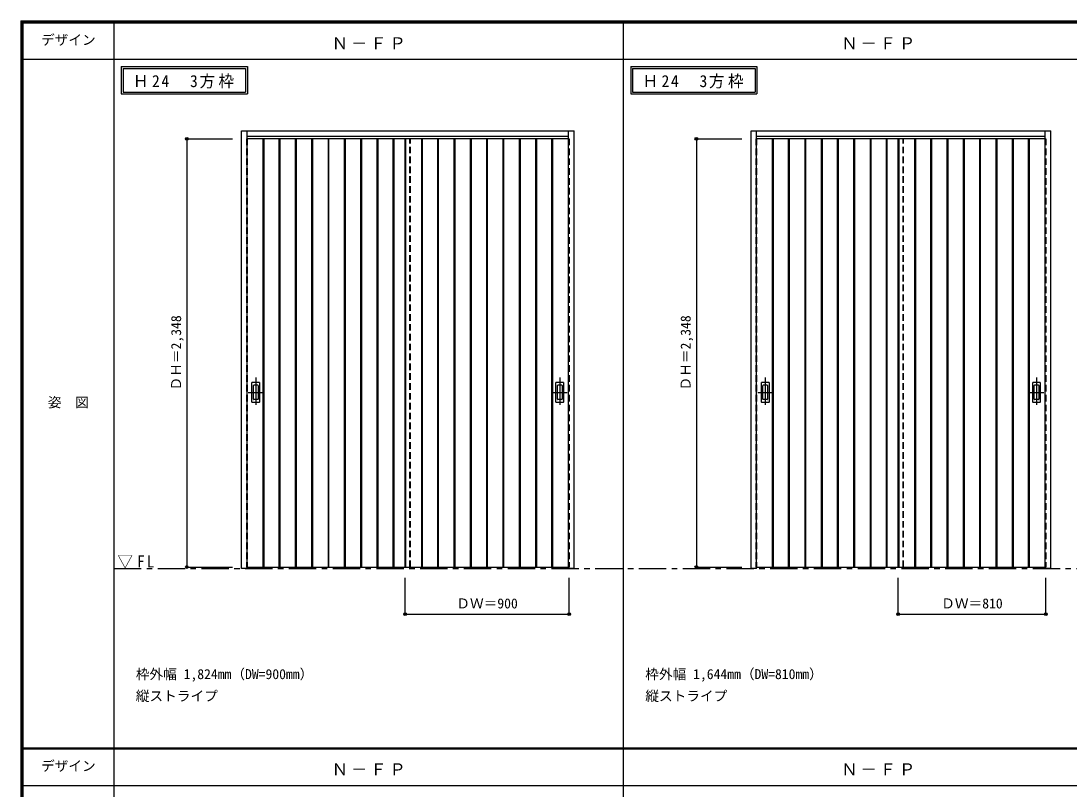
# Model space of a CAD drawing. Units: millimetres, scale not verified. Extents: x -6000 to 5700, y -4307 to 4260.
# Drawn here: x -6000 to -250, y -36 to 4175 of the extents above; entities that cross this region are included whole.
import ezdxf
from ezdxf.enums import TextEntityAlignment as Align

# ---------------------------------------------------------------- set-up
doc = ezdxf.new("R2010")
doc.units = ezdxf.units.MM
doc.header["$LTSCALE"] = 30
doc.header["$PDMODE"] = 32
doc.header["$PDSIZE"] = 15
doc.linetypes.add('CHAIN1', pattern=[8, 5, -1, 1, -1])
doc.linetypes.add('DASHED1', pattern=[1.8, 1.2, -0.6])
for name, color, linetype in [('0-1_通り芯', 4, 'CHAIN1'), ('0-2_扉', 4, 'DASHED1'), ('0-3_仕上げ', 7, 'Continuous'), ('0-4_枠', 3, 'Continuous'), ('0-6_引手', 3, 'Continuous'), ('0-A_文字', 7, 'Continuous'), ('0-B_寸法', 4, 'Continuous'), ('F-1_枠', 6, 'Continuous'), ('F-A_文字', 7, 'Continuous')]:
    doc.layers.add(name, color=color, linetype=linetype)
doc.styles.add('ＭＳ ゴシック', font='')
doc.styles.get('ＭＳ ゴシック').set_extended_font_data('MS Gothic')

msp = doc.modelspace()

# ---------------------------------------------------------------- linework, layer by layer
at = {"layer": '0-1_通り芯'}
for p, q in [((-4712, 2220), (-4712, 2058)), ((-3044, 2220), (-3044, 2058)), ((-1917, 2220), (-1917, 2058)), ((-429, 2220), (-429, 2058)), ((-4753, 2139), (-4671, 2139)), ((-3085, 2139), (-3003, 2139)), ((-1958, 2139), (-1876, 2139)), ((-470, 2139), (-388, 2139))]:
    msp.add_line(p, q, dxfattribs=at)
at = {"layer": '0-1_通り芯', "color": 7}
msp.add_line((-5490, 1173), (5690, 1173), dxfattribs=at)
at = {"layer": '0-2_扉'}
for p, q in [((-4763, 3529.5), (-4763, 1181.5)), ((-4760, 3529.5), (-4763, 3529.5)), ((-3863, 1181.5), (-3863, 3529.5)), ((-2996, 3529.5), (-2993, 3529.5)), ((-2993, 3529.5), (-2993, 1181.5)), ((-1968, 3529.5), (-1968, 1181.5)), ((-1965, 3529.5), (-1968, 3529.5)), ((-1158, 1181.5), (-1158, 3529.5)), ((-381, 3529.5), (-378, 3529.5)), ((-378, 3529.5), (-378, 1181.5)), ((-4763, 1181.5), (-4760, 1181.5)), ((-2993, 1181.5), (-2996, 1181.5)), ((-1968, 1181.5), (-1965, 1181.5)), ((-378, 1181.5), (-381, 1181.5))]:
    msp.add_line(p, q, dxfattribs=at)
at = {"layer": '0-2_扉', "color": 3, "linetype": 'Continuous'}
for p, q in [((-2996, 3529.5), (-4760, 3529.5)), ((-3893, 1181.5), (-3893, 3529.5)), ((-381, 3529.5), (-1965, 3529.5)), ((-1188, 1181.5), (-1188, 3529.5)), ((-4760, 1181.5), (-2996, 1181.5)), ((-1965, 1181.5), (-381, 1181.5))]:
    msp.add_line(p, q, dxfattribs=at)
at = {"layer": '0-3_仕上げ', "color": 3, "linetype": 'DASHED1'}
for p, q in [((-4760, 3529.5), (-4760, 1181.5)), ((-3866, 1181.5), (-3866, 3529.5)), ((-2996, 1181.5), (-2996, 3529.5)), ((-1965, 3529.5), (-1965, 1181.5)), ((-1161, 1181.5), (-1161, 3529.5)), ((-381, 1181.5), (-381, 3529.5))]:
    msp.add_line(p, q, dxfattribs=at)
at = {"layer": '0-3_仕上げ', "color": 3}
for p, q in [((-4673.5, 3529.5), (-4673.5, 1181.5)), ((-4668.5, 3529.5), (-4668.5, 1181.5)), ((-4585.5, 3529.5), (-4585.5, 1181.5)), ((-4580.5, 3529.5), (-4580.5, 1181.5)), ((-4495.5, 3529.5), (-4495.5, 1181.5)), ((-4490.5, 3529.5), (-4490.5, 1181.5)), ((-4405.5, 3529.5), (-4405.5, 1181.5)), ((-4400.5, 3529.5), (-4400.5, 1181.5)), ((-4315.5, 3529.5), (-4315.5, 1181.5)), ((-4310.5, 1181.5), (-4310.5, 3529.5)), ((-4225.5, 1181.5), (-4225.5, 3529.5)), ((-4220.5, 1181.5), (-4220.5, 3529.5)), ((-4135.5, 1181.5), (-4135.5, 3529.5)), ((-4130.5, 1181.5), (-4130.5, 3529.5)), ((-4045.5, 1181.5), (-4045.5, 3529.5)), ((-4040.5, 1181.5), (-4040.5, 3529.5)), ((-3957.5, 1181.5), (-3957.5, 3529.5)), ((-3952.5, 1181.5), (-3952.5, 3529.5)), ((-3890, 3529.5), (-3890, 1181.5)), ((-3803.5, 3529.5), (-3803.5, 1181.5)), ((-3798.5, 3529.5), (-3798.5, 1181.5)), ((-3715.5, 3529.5), (-3715.5, 1181.5)), ((-3710.5, 3529.5), (-3710.5, 1181.5)), ((-3625.5, 3529.5), (-3625.5, 1181.5)), ((-3620.5, 3529.5), (-3620.5, 1181.5)), ((-3535.5, 3529.5), (-3535.5, 1181.5)), ((-3530.5, 3529.5), (-3530.5, 1181.5)), ((-3445.5, 3529.5), (-3445.5, 1181.5)), ((-3440.5, 1181.5), (-3440.5, 3529.5)), ((-3355.5, 1181.5), (-3355.5, 3529.5)), ((-3350.5, 1181.5), (-3350.5, 3529.5)), ((-3265.5, 1181.5), (-3265.5, 3529.5)), ((-3260.5, 1181.5), (-3260.5, 3529.5)), ((-3175.5, 1181.5), (-3175.5, 3529.5)), ((-3170.5, 1181.5), (-3170.5, 3529.5)), ((-3087.5, 1181.5), (-3087.5, 3529.5)), ((-3082.5, 1181.5), (-3082.5, 3529.5)), ((-1878.5, 3529.5), (-1878.5, 1181.5)), ((-1873.5, 3529.5), (-1873.5, 1181.5)), ((-1790.5, 3529.5), (-1790.5, 1181.5)), ((-1785.5, 3529.5), (-1785.5, 1181.5)), ((-1700.5, 3529.5), (-1700.5, 1181.5)), ((-1695.5, 3529.5), (-1695.5, 1181.5)), ((-1610.5, 3529.5), (-1610.5, 1181.5)), ((-1605.5, 3529.5), (-1605.5, 1181.5)), ((-1520.5, 1181.5), (-1520.5, 3529.5)), ((-1515.5, 1181.5), (-1515.5, 3529.5)), ((-1430.5, 1181.5), (-1430.5, 3529.5)), ((-1425.5, 1181.5), (-1425.5, 3529.5)), ((-1340.5, 1181.5), (-1340.5, 3529.5)), ((-1335.5, 1181.5), (-1335.5, 3529.5)), ((-1252.5, 1181.5), (-1252.5, 3529.5)), ((-1247.5, 1181.5), (-1247.5, 3529.5)), ((-1185, 3529.5), (-1185, 1181.5)), ((-1098.5, 3529.5), (-1098.5, 1181.5)), ((-1093.5, 3529.5), (-1093.5, 1181.5)), ((-1010.5, 3529.5), (-1010.5, 1181.5)), ((-1005.5, 3529.5), (-1005.5, 1181.5)), ((-920.5, 3529.5), (-920.5, 1181.5)), ((-915.5, 3529.5), (-915.5, 1181.5)), ((-830.5, 3529.5), (-830.5, 1181.5)), ((-825.5, 3529.5), (-825.5, 1181.5)), ((-740.5, 1181.5), (-740.5, 3529.5)), ((-735.5, 1181.5), (-735.5, 3529.5)), ((-650.5, 1181.5), (-650.5, 3529.5)), ((-645.5, 1181.5), (-645.5, 3529.5)), ((-560.5, 1181.5), (-560.5, 3529.5)), ((-555.5, 1181.5), (-555.5, 3529.5)), ((-472.5, 1181.5), (-472.5, 3529.5)), ((-467.5, 1181.5), (-467.5, 3529.5))]:
    msp.add_line(p, q, dxfattribs=at)
at = {"layer": '0-4_枠'}
for p, q in [((-4790, 1173), (-4790, 3573)), ((-4790, 3573), (-2966, 3573)), ((-4760, 1173), (-4760, 3573)), ((-2996, 1182.04), (-2996, 3573)), ((-2966, 1173), (-2966, 3573)), ((-1995, 1173), (-1995, 3573)), ((-1995, 3573), (-351, 3573)), ((-1965, 1173), (-1965, 3573)), ((-381, 1182.04), (-381, 3573)), ((-351, 1173), (-351, 3573)), ((-4760, 3543), (-2996, 3543)), ((-1965, 3543), (-381, 3543)), ((-4760, 1173), (-4790, 1173)), ((-2996, 1181.7), (-2996, 1182.04)), ((-1965, 1173), (-1995, 1173)), ((-381, 1181.7), (-381, 1182.04))]:
    msp.add_line(p, q, dxfattribs=at)
for points in [[(-2966, 1173), (-2996, 1173), (-2996, 1181.7)], [(-351, 1173), (-381, 1173), (-381, 1181.7)]]:
    msp.add_lwpolyline(points, dxfattribs=at)
at = {"layer": '0-6_引手'}
for p, q in [((-4733, 2085.5), (-4733, 2192.5)), ((-4692.5, 2194), (-4731.5, 2194)), ((-4691, 2192.5), (-4691, 2085.5)), ((-3065, 2085.5), (-3065, 2192.5)), ((-3024.5, 2194), (-3063.5, 2194)), ((-3023, 2192.5), (-3023, 2085.5)), ((-1938, 2085.5), (-1938, 2192.5)), ((-1897.5, 2194), (-1936.5, 2194)), ((-1896, 2192.5), (-1896, 2085.5)), ((-450, 2085.5), (-450, 2192.5)), ((-409.5, 2194), (-448.5, 2194)), ((-408, 2192.5), (-408, 2085.5)), ((-4692.5, 2084), (-4731.5, 2084)), ((-3024.5, 2084), (-3063.5, 2084)), ((-1897.5, 2084), (-1936.5, 2084)), ((-409.5, 2084), (-448.5, 2084))]:
    msp.add_line(p, q, dxfattribs=at)
at = {"layer": '0-6_引手', "color": 7}
for p, q in [((-4724.5, 2101.5), (-4724.5, 2176.5)), ((-4701, 2178), (-4723, 2178)), ((-4699.5, 2176.5), (-4699.5, 2101.5)), ((-3056.5, 2101.5), (-3056.5, 2176.5)), ((-3033, 2178), (-3055, 2178)), ((-3031.5, 2176.5), (-3031.5, 2101.5)), ((-1929.5, 2101.5), (-1929.5, 2176.5)), ((-1906, 2178), (-1928, 2178)), ((-1904.5, 2176.5), (-1904.5, 2101.5)), ((-441.5, 2101.5), (-441.5, 2176.5)), ((-418, 2178), (-440, 2178)), ((-416.5, 2176.5), (-416.5, 2101.5)), ((-4701, 2100), (-4723, 2100)), ((-3033, 2100), (-3055, 2100)), ((-1906, 2100), (-1928, 2100)), ((-418, 2100), (-440, 2100))]:
    msp.add_line(p, q, dxfattribs=at)
at = {"layer": '0-6_引手'}
for centre, start, end in [((-4731.5, 2192.5), 90, 180), ((-4692.5, 2192.5), 0, 90), ((-3063.5, 2192.5), 90, 180), ((-3024.5, 2192.5), 0, 90), ((-1936.5, 2192.5), 90, 180), ((-1897.5, 2192.5), 0, 90), ((-448.5, 2192.5), 90, 180), ((-409.5, 2192.5), 0, 90), ((-4731.5, 2085.5), 180, 270), ((-4692.5, 2085.5), 270, 0), ((-3063.5, 2085.5), 180, 270), ((-3024.5, 2085.5), 270, 0), ((-1936.5, 2085.5), 180, 270), ((-1897.5, 2085.5), 270, 0), ((-448.5, 2085.5), 180, 270), ((-409.5, 2085.5), 270, 0)]:
    msp.add_arc(centre, 1.5, start, end, dxfattribs=at)
at = {"layer": '0-6_引手', "color": 7}
for centre, start, end in [((-4723, 2176.5), 90, 180), ((-4701, 2176.5), 0, 90), ((-3055, 2176.5), 90, 180), ((-3033, 2176.5), 0, 90), ((-1928, 2176.5), 90, 180), ((-1906, 2176.5), 0, 90), ((-440, 2176.5), 90, 180), ((-418, 2176.5), 0, 90), ((-4723, 2101.5), 180, 270), ((-4701, 2101.5), 270, 0), ((-3055, 2101.5), 180, 270), ((-3033, 2101.5), 270, 0), ((-1928, 2101.5), 180, 270), ((-1906, 2101.5), 270, 0), ((-440, 2101.5), 180, 270), ((-418, 2101.5), 270, 0)]:
    msp.add_arc(centre, 1.5, start, end, dxfattribs=at)
at = {"layer": '0-A_文字'}
for p, q in [((-5450, 3925), (-5450, 3775)), ((-5440, 3915), (-5440, 3785)), ((-5440, 3915), (-4767.38, 3915)), ((-4767.38, 3915), (-4767.38, 3785)), ((-2655, 3925), (-2655, 3775)), ((-2645, 3915), (-2645, 3785)), ((-2645, 3915), (-1972.38, 3915)), ((-1972.38, 3915), (-1972.38, 3785)), ((-5450, 3775), (-4757.38, 3775)), ((-5440, 3785), (-4767.38, 3785)), ((-2655, 3775), (-1962.38, 3775)), ((-2645, 3785), (-1972.38, 3785))]:
    msp.add_line(p, q, dxfattribs=at)
for points in [[(-5450, 3925), (-4757.38, 3925), (-4757.38, 3775)], [(-2655, 3925), (-1962.38, 3925), (-1962.38, 3775)]]:
    msp.add_lwpolyline(points, dxfattribs=at)
at = {"layer": '0-B_寸法'}
for p, q in [((-5090, 3529.5), (-4840, 3529.5)), ((-5090, 3529.5), (-5090, 1181.5)), ((-2295, 3529.5), (-2045, 3529.5)), ((-2295, 3529.5), (-2295, 1181.5)), ((-5090, 1181.5), (-4840, 1181.5)), ((-2295, 1181.5), (-2045, 1181.5)), ((-3893, 923), (-3893, 1123)), ((-2993, 923), (-2993, 1123)), ((-1188, 923), (-1188, 1123)), ((-378, 923), (-378, 1123)), ((-3893, 923), (-2993, 923)), ((-1188, 923), (-378, 923))]:
    msp.add_line(p, q, dxfattribs=at)
at = {"layer": '0-B_寸法', "color": 7}
for p in [(-5090, 3529.5), (-2295, 3529.5), (-5090, 1181.5), (-2295, 1181.5), (-3893, 923), (-2993, 923), (-1188, 923), (-378, 923)]:
    msp.add_point(p, dxfattribs=at)
at = {"layer": 'F-1_枠'}
for p, q in [((-6000, 4175), (5700, 4175)), ((-6000, 4175), (-6000, -4205)), ((-6000, 4170), (5700, 4170)), ((-6000, 4165), (5700, 4165)), ((-5995, 4175), (-5995, -4205)), ((-5990, 4175), (-5990, -4205)), ((-5490, 4175), (-5490, -3790)), ((-2695, -3790), (-2695, 4175)), ((-6000, 3965), (5700, 3965)), ((-6000, 190.5), (5700, 190.5)), ((-6000, 187.5), (5700, 187.5)), ((-6000, 184.5), (5700, 184.5)), ((-6000, -15.5), (5700, -15.5))]:
    msp.add_line(p, q, dxfattribs=at)

# ---------------------------------------------------------------- texts
at = {"layer": '0-A_文字', "style": 'ＭＳ ゴシック'}
for s, p in [('枠外幅 1,824mm（DW=900mm）', (-5370, 550.5)), ('枠外幅 1,644mm（DW=810mm）', (-2575, 550.5)), ('縦ストライプ', (-5370, 430.5)), ('縦ストライプ', (-2575, 430.5))]:
    msp.add_text(s, height=54.99, dxfattribs=at).set_placement(p, align=Align.BOTTOM_LEFT)
at = {"layer": '0-A_文字', "char_height": 65.98, "attachment_point": 7, "style": 'ＭＳ ゴシック'}
for s, insert in [('\\T1.17;Ｎ－ＦＰ', (-4295, 4020)), ('\\T1.17;Ｎ－ＦＰ', (-1500, 4020)), ('\\T1.22;\\W0.95;Ｈ24\u30003方枠', (-5385.34, 3805)), ('\\T1.22;\\W0.95;Ｈ24\u30003方枠', (-2590.34, 3805)), ('\\T1.26;\\W0.95;▽FL', (-5471.25, 1173)), ('\\T1.17;Ｎ－ＦＰ', (-4295, 39.5)), ('\\T1.17;Ｎ－ＦＰ', (-1500, 39.5))]:
    msp.add_mtext(s, dxfattribs=dict(at, insert=insert))
at = {"layer": '0-B_寸法', "color": 7, "style": 'ＭＳ ゴシック'}
for p in [(-5105, 2149.25), (-2310, 2149.25)]:
    msp.add_text('ＤＨ＝2,348', height=54.99, rotation=90, dxfattribs=at).set_placement(p, align=Align.BOTTOM_LEFT)
for s, p in [('ＤＷ＝900', (-3611.75, 938)), ('ＤＷ＝810', (-951.75, 938))]:
    msp.add_text(s, height=54.99, dxfattribs=at).set_placement(p, align=Align.BOTTOM_LEFT)
at = {"layer": 'F-A_文字', "style": 'ＭＳ ゴシック'}
for s, p in [('デザイン', (-5890, 4027.5)), ('姿\u3000図', (-5852.5, 2040.25)), ('デザイン', (-5890, 47))]:
    msp.add_text(s, height=54.99, dxfattribs=at).set_placement(p, align=Align.BOTTOM_LEFT)

doc.saveas('drawing.dxf')
